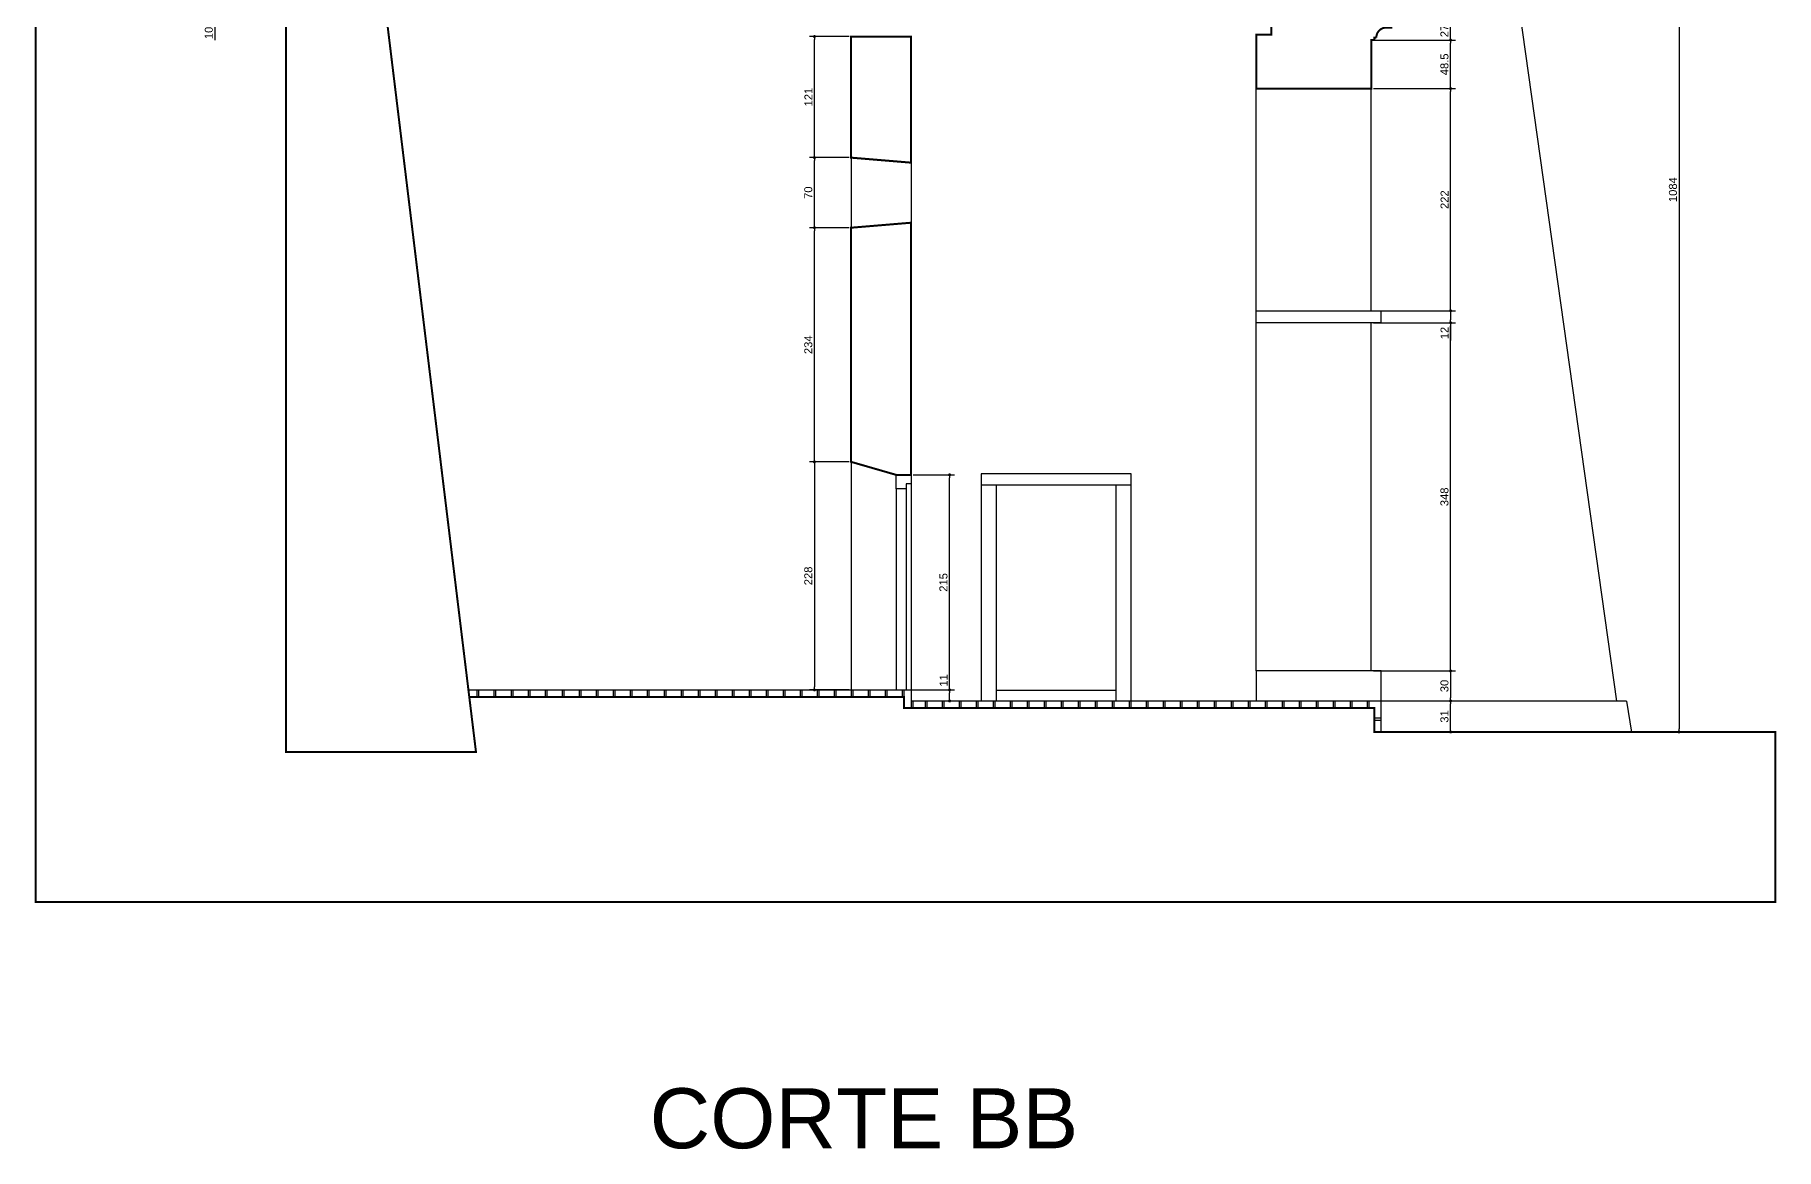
# Model space of a CAD drawing. Extents: x -6493 to 6606, y -1422 to 11651.
# Drawn here: x 2839 to 4580, y 1859 to 2973 of the extents above; entities that cross this region are included whole.
import ezdxf

# ---------------------------------------------------------------- set-up
doc = ezdxf.new("R2010")
doc.units = 0
doc.header["$PDMODE"] = 35
doc.layers.get('0').update_dxf_attribs({"linetype": 'CONTINUOUS'})
doc.layers.get('DEFPOINTS').update_dxf_attribs({"linetype": 'CONTINUOUS'})
for name, color, linetype in [('COTA', 7, 'CONTINUOUS'), ('PAREDE', 7, 'CONTINUOUS'), ('PAREDE_FINA', 7, 'CONTINUOUS')]:
    doc.layers.add(name, color=color, linetype=linetype)
doc.styles.add('TEXTO', font='ARIAL.TTF')
doc.dimstyles.new('COTA', dxfattribs={"dimtxt": 8, "dimasz": 3, "dimexe": 5, "dimexo": 2, "dimgap": 2, "dimtad": 1, "dimdec": 1, "dimdsep": 46, "dimtxsty": 'TEXTO', "dimblk1": 'DOT', "dimblk2": 'DOT', "dimsah": 1, "dimcen": 0, "dimclrd": 256, "dimclre": 256, "dimclrt": 256, "dimadec": 0, "dimazin": 0, "dimtfac": 1, "dimtdec": 4, "dimtmove": 0, "dimatfit": 3, "dimldrblk": 'DOT', "dimfxl": 1, "dimtolj": 1, "dimtzin": 0, "dimarcsym": 0})

# ---------------------------------------------------------------- blocks, each defined once
blk = doc.blocks.new('_DOT')
at = {"color": 0, "linetype": 'ByBlock'}
blk.add_line((-0.5, 0), (-1, 0), dxfattribs=at)
at = {"color": 0, "linetype": 'ByBlock', "const_width": 0.5}
blk.add_lwpolyline([(-0.25, 0, 1), (0.25, 0, 1)], format="xyb", close=True, dxfattribs=at)
blk = doc.blocks.new('*D224')
at = {"layer": 'COTA', "lineweight": -2}
for p, q in [((3753.4, 2317.9), (3753.4, 2334)), ((3717, 2317.9), (3758.4, 2317.9)), ((3717, 2306.9), (3758.4, 2306.9)), ((3753.4, 2309.9), (3753.4, 2314.9))]:
    blk.add_line(p, q, dxfattribs=at)
at = {"layer": 'DEFPOINTS', "color": 0}
for p in [(3715, 2317.9), (3753.4, 2317.9), (3715, 2306.9)]:
    blk.add_point(p, dxfattribs=at)
at = {"layer": 'COTA', "lineweight": -2, "xscale": 3, "yscale": 3, "zscale": 3}
for p, rotation in [((3753.4, 2317.9), 90), ((3753.4, 2306.9), 270)]:
    blk.add_blockref('_DOT', p, dxfattribs=dict(at, rotation=rotation))
at = {"layer": 'COTA', "insert": (3747.4, 2327.5), "char_height": 8, "attachment_point": 5, "rotation": 90, "style": 'TEXTO'}
blk.add_mtext('\\A1;11', dxfattribs=at)
blk = doc.blocks.new('*D225')
at = {"layer": 'COTA', "lineweight": -2}
for p, q in [((3717, 2532.9), (3758.4, 2532.9)), ((3753.4, 2320.9), (3753.4, 2529.9)), ((3712, 2317.9), (3758.4, 2317.9))]:
    blk.add_line(p, q, dxfattribs=at)
at = {"layer": 'DEFPOINTS', "color": 0}
for p in [(3715, 2532.9), (3753.4, 2532.9), (3710, 2317.9)]:
    blk.add_point(p, dxfattribs=at)
at = {"layer": 'COTA', "lineweight": -2, "xscale": 3, "yscale": 3, "zscale": 3}
for p, rotation in [((3753.4, 2532.9), 90), ((3753.4, 2317.9), 270)]:
    blk.add_blockref('_DOT', p, dxfattribs=dict(at, rotation=rotation))
at = {"layer": 'COTA', "insert": (3747.3, 2425.4), "char_height": 8, "attachment_point": 5, "rotation": 90, "style": 'TEXTO'}
blk.add_mtext('\\A1;215', dxfattribs=at)
blk = doc.blocks.new('*D226')
at = {"layer": 'COTA', "lineweight": -2}
for p, q in [((3653, 2545.9), (3613.3, 2545.9)), ((3618.3, 2542.9), (3618.3, 2320.9)), ((3653, 2317.9), (3613.3, 2317.9))]:
    blk.add_line(p, q, dxfattribs=at)
at = {"layer": 'DEFPOINTS', "color": 0}
for p in [(3655, 2545.9), (3618.3, 2317.9), (3655, 2317.9)]:
    blk.add_point(p, dxfattribs=at)
at = {"layer": 'COTA', "lineweight": -2, "xscale": 3, "yscale": 3, "zscale": 3}
for p, rotation in [((3618.3, 2545.9), 90), ((3618.3, 2317.9), 270)]:
    blk.add_blockref('_DOT', p, dxfattribs=dict(at, rotation=rotation))
at = {"layer": 'COTA', "insert": (3612.2, 2431.9), "char_height": 8, "attachment_point": 5, "rotation": 90, "style": 'TEXTO'}
blk.add_mtext('\\A1;228', dxfattribs=at)
blk = doc.blocks.new('*D227')
at = {"layer": 'COTA', "lineweight": -2}
for p, q in [((3653, 2779.9), (3613.3, 2779.9)), ((3618.3, 2548.9), (3618.3, 2776.9)), ((3653, 2545.9), (3613.3, 2545.9))]:
    blk.add_line(p, q, dxfattribs=at)
at = {"layer": 'DEFPOINTS', "color": 0}
for p in [(3618.3, 2779.9), (3655, 2779.9), (3655, 2545.9)]:
    blk.add_point(p, dxfattribs=at)
at = {"layer": 'COTA', "lineweight": -2, "xscale": 3, "yscale": 3, "zscale": 3}
for p, rotation in [((3618.3, 2779.9), 90), ((3618.3, 2545.9), 270)]:
    blk.add_blockref('_DOT', p, dxfattribs=dict(at, rotation=rotation))
at = {"layer": 'COTA', "insert": (3612.2, 2662.9), "char_height": 8, "attachment_point": 5, "rotation": 90, "style": 'TEXTO'}
blk.add_mtext('\\A1;234', dxfattribs=at)
blk = doc.blocks.new('*D228')
at = {"layer": 'COTA', "lineweight": -2}
for p, q in [((3653, 2849.9), (3613.3, 2849.9)), ((3618.3, 2782.9), (3618.3, 2846.9)), ((3653, 2779.9), (3613.3, 2779.9))]:
    blk.add_line(p, q, dxfattribs=at)
at = {"layer": 'DEFPOINTS', "color": 0}
for p in [(3618.3, 2849.9), (3655, 2849.9), (3655, 2779.9)]:
    blk.add_point(p, dxfattribs=at)
at = {"layer": 'COTA', "lineweight": -2, "xscale": 3, "yscale": 3, "zscale": 3}
for p, rotation in [((3618.3, 2849.9), 90), ((3618.3, 2779.9), 270)]:
    blk.add_blockref('_DOT', p, dxfattribs=dict(at, rotation=rotation))
at = {"layer": 'COTA', "insert": (3612.2, 2814.9), "char_height": 8, "attachment_point": 5, "rotation": 90, "style": 'TEXTO'}
blk.add_mtext('\\A1;70', dxfattribs=at)
blk = doc.blocks.new('*D229')
at = {"layer": 'COTA', "lineweight": -2}
for p, q in [((3088, 2994.9), (3014, 2994.9)), ((3088, 2984.9), (3014, 2984.9)), ((3019, 2991.9), (3019, 2987.9)), ((3019, 2984.9), (3019, 2967.2))]:
    blk.add_line(p, q, dxfattribs=at)
at = {"layer": 'DEFPOINTS', "color": 0}
for p in [(3090, 2994.9), (3019, 2984.9), (3090, 2984.9)]:
    blk.add_point(p, dxfattribs=at)
at = {"layer": 'COTA', "lineweight": -2, "xscale": 3, "yscale": 3, "zscale": 3}
for p, rotation in [((3019, 2994.9), 90), ((3019, 2984.9), 270)]:
    blk.add_blockref('_DOT', p, dxfattribs=dict(at, rotation=rotation))
at = {"layer": 'COTA', "insert": (3012.9, 2974.5), "char_height": 8, "attachment_point": 5, "rotation": 90, "style": 'TEXTO'}
blk.add_mtext('\\A1;10', dxfattribs=at)
blk = doc.blocks.new('*D243')
at = {"layer": 'COTA', "lineweight": -2}
for p, q in [((4187, 2336.9), (4259.2, 2336.9)), ((4254.2, 2333.9), (4254.2, 2309.9)), ((4187, 2306.9), (4259.2, 2306.9))]:
    blk.add_line(p, q, dxfattribs=at)
at = {"layer": 'DEFPOINTS', "color": 0}
for p in [(4185, 2336.9), (4185, 2306.9), (4254.2, 2306.9)]:
    blk.add_point(p, dxfattribs=at)
at = {"layer": 'COTA', "lineweight": -2, "xscale": 3, "yscale": 3, "zscale": 3}
for p, rotation in [((4254.2, 2336.9), 90), ((4254.2, 2306.9), 270)]:
    blk.add_blockref('_DOT', p, dxfattribs=dict(at, rotation=rotation))
at = {"layer": 'COTA', "insert": (4248.1, 2321.9), "char_height": 8, "attachment_point": 5, "rotation": 90, "style": 'TEXTO'}
blk.add_mtext('\\A1;30', dxfattribs=at)
blk = doc.blocks.new('*D244')
at = {"layer": 'COTA', "lineweight": -2}
for p, q in [((4177, 2684.9), (4259.2, 2684.9)), ((4254.2, 2339.9), (4254.2, 2681.9)), ((4177, 2336.9), (4259.2, 2336.9))]:
    blk.add_line(p, q, dxfattribs=at)
at = {"layer": 'DEFPOINTS', "color": 0}
for p in [(4175, 2684.9), (4254.2, 2684.9), (4175, 2336.9)]:
    blk.add_point(p, dxfattribs=at)
at = {"layer": 'COTA', "lineweight": -2, "xscale": 3, "yscale": 3, "zscale": 3}
for p, rotation in [((4254.2, 2684.9), 90), ((4254.2, 2336.9), 270)]:
    blk.add_blockref('_DOT', p, dxfattribs=dict(at, rotation=rotation))
at = {"layer": 'COTA', "insert": (4248.1, 2510.9), "char_height": 8, "attachment_point": 5, "rotation": 90, "style": 'TEXTO'}
blk.add_mtext('\\A1;348', dxfattribs=at)
blk = doc.blocks.new('*D245')
at = {"layer": 'COTA', "lineweight": -2}
for p, q in [((4187, 2696.9), (4259.2, 2696.9)), ((4187, 2684.9), (4259.2, 2684.9)), ((4254.2, 2693.9), (4254.2, 2687.9)), ((4254.2, 2684.9), (4254.2, 2667.2))]:
    blk.add_line(p, q, dxfattribs=at)
at = {"layer": 'DEFPOINTS', "color": 0}
for p in [(4185, 2696.9), (4185, 2684.9), (4254.2, 2684.9)]:
    blk.add_point(p, dxfattribs=at)
at = {"layer": 'COTA', "lineweight": -2, "xscale": 3, "yscale": 3, "zscale": 3}
for p, rotation in [((4254.2, 2696.9), 90), ((4254.2, 2684.9), 270)]:
    blk.add_blockref('_DOT', p, dxfattribs=dict(at, rotation=rotation))
at = {"layer": 'COTA', "insert": (4248.2, 2674.6), "char_height": 8, "attachment_point": 5, "rotation": 90, "style": 'TEXTO'}
blk.add_mtext('\\A1;12', dxfattribs=at)
blk = doc.blocks.new('*D246')
at = {"layer": 'COTA', "lineweight": -2}
for p, q in [((4177, 2918.9), (4259.2, 2918.9)), ((4254.2, 2699.9), (4254.2, 2915.9)), ((4177, 2696.9), (4259.2, 2696.9))]:
    blk.add_line(p, q, dxfattribs=at)
at = {"layer": 'DEFPOINTS', "color": 0}
for p in [(4175, 2918.9), (4254.2, 2918.9), (4175, 2696.9)]:
    blk.add_point(p, dxfattribs=at)
at = {"layer": 'COTA', "lineweight": -2, "xscale": 3, "yscale": 3, "zscale": 3}
for p, rotation in [((4254.2, 2918.9), 90), ((4254.2, 2696.9), 270)]:
    blk.add_blockref('_DOT', p, dxfattribs=dict(at, rotation=rotation))
at = {"layer": 'COTA', "insert": (4248.2, 2807.9), "char_height": 8, "attachment_point": 5, "rotation": 90, "style": 'TEXTO'}
blk.add_mtext('\\A1;222', dxfattribs=at)
blk = doc.blocks.new('*D247')
at = {"layer": 'COTA', "lineweight": -2}
for p, q in [((4177, 2967.4), (4259.2, 2967.4)), ((4254.2, 2921.9), (4254.2, 2964.4)), ((4179, 2918.9), (4259.2, 2918.9))]:
    blk.add_line(p, q, dxfattribs=at)
at = {"layer": 'DEFPOINTS', "color": 0}
for p in [(4175, 2967.4), (4254.2, 2967.4), (4177, 2918.9)]:
    blk.add_point(p, dxfattribs=at)
at = {"layer": 'COTA', "lineweight": -2, "xscale": 3, "yscale": 3, "zscale": 3}
for p, rotation in [((4254.2, 2967.4), 90), ((4254.2, 2918.9), 270)]:
    blk.add_blockref('_DOT', p, dxfattribs=dict(at, rotation=rotation))
at = {"layer": 'COTA', "insert": (4248.1, 2943.1), "char_height": 8, "attachment_point": 5, "rotation": 90, "style": 'TEXTO'}
blk.add_mtext('\\A1;48.5', dxfattribs=at)
blk = doc.blocks.new('*D248')
at = {"layer": 'COTA', "lineweight": -2}
for p, q in [((4177, 2994.9), (4259.2, 2994.9)), ((4254.2, 2970.4), (4254.2, 2991.9)), ((4177, 2967.4), (4259.2, 2967.4))]:
    blk.add_line(p, q, dxfattribs=at)
at = {"layer": 'DEFPOINTS', "color": 0}
for p in [(4175, 2994.9), (4254.2, 2994.9), (4175, 2967.4)]:
    blk.add_point(p, dxfattribs=at)
at = {"layer": 'COTA', "lineweight": -2, "xscale": 3, "yscale": 3, "zscale": 3}
for p, rotation in [((4254.2, 2994.9), 90), ((4254.2, 2967.4), 270)]:
    blk.add_blockref('_DOT', p, dxfattribs=dict(at, rotation=rotation))
at = {"layer": 'COTA', "insert": (4248.1, 2981.1), "char_height": 8, "attachment_point": 5, "rotation": 90, "style": 'TEXTO'}
blk.add_mtext('\\A1;27.5', dxfattribs=at)
blk = doc.blocks.new('*D255')
at = {"layer": 'COTA', "lineweight": -2}
for p, q in [((4217, 3359.9), (4487.6, 3359.9)), ((4482.6, 3356.9), (4482.6, 2278.9)), ((4437, 2275.9), (4487.6, 2275.9))]:
    blk.add_line(p, q, dxfattribs=at)
at = {"layer": 'DEFPOINTS', "color": 0}
for p in [(4215, 3359.9), (4435, 2275.9), (4482.6, 2275.9)]:
    blk.add_point(p, dxfattribs=at)
at = {"layer": 'COTA', "lineweight": -2, "xscale": 3, "yscale": 3, "zscale": 3}
for p, rotation in [((4482.6, 3359.9), 90), ((4482.6, 2275.9), 270)]:
    blk.add_blockref('_DOT', p, dxfattribs=dict(at, rotation=rotation))
at = {"layer": 'COTA', "insert": (4476.5, 2817.9), "char_height": 8, "attachment_point": 5, "rotation": 90, "style": 'TEXTO'}
blk.add_mtext('\\A1;1084', dxfattribs=at)
blk = doc.blocks.new('*D256')
at = {"layer": 'COTA', "lineweight": -2}
for p, q in [((4187, 2306.9), (4259.2, 2306.9)), ((4254.2, 2278.9), (4254.2, 2303.9)), ((4180, 2275.9), (4259.2, 2275.9))]:
    blk.add_line(p, q, dxfattribs=at)
at = {"layer": 'DEFPOINTS', "color": 0}
for p in [(4185, 2306.9), (4254.2, 2306.9), (4178, 2275.9)]:
    blk.add_point(p, dxfattribs=at)
at = {"layer": 'COTA', "lineweight": -2, "xscale": 3, "yscale": 3, "zscale": 3}
for p, rotation in [((4254.2, 2306.9), 90), ((4254.2, 2275.9), 270)]:
    blk.add_blockref('_DOT', p, dxfattribs=dict(at, rotation=rotation))
at = {"layer": 'COTA', "insert": (4248.1, 2291.4), "char_height": 8, "attachment_point": 5, "rotation": 90, "style": 'TEXTO'}
blk.add_mtext('\\A1;31', dxfattribs=at)
blk = doc.blocks.new('*D259')
at = {"layer": 'COTA', "lineweight": -2}
for p, q in [((3653, 2970.9), (3613.3, 2970.9)), ((3618.3, 2852.9), (3618.3, 2967.9)), ((3653, 2849.9), (3613.3, 2849.9))]:
    blk.add_line(p, q, dxfattribs=at)
at = {"layer": 'DEFPOINTS', "color": 0}
for p in [(3618.3, 2970.9), (3655, 2970.9), (3655, 2849.9)]:
    blk.add_point(p, dxfattribs=at)
at = {"layer": 'COTA', "lineweight": -2, "xscale": 3, "yscale": 3, "zscale": 3}
for p, rotation in [((3618.3, 2970.9), 90), ((3618.3, 2849.9), 270)]:
    blk.add_blockref('_DOT', p, dxfattribs=dict(at, rotation=rotation))
at = {"layer": 'COTA', "insert": (3612.3, 2910.4), "char_height": 8, "attachment_point": 5, "rotation": 90, "style": 'TEXTO'}
blk.add_mtext('\\A1;121', dxfattribs=at)

msp = doc.modelspace()

# ---------------------------------------------------------------- linework, layer by layer
at = {"layer": 'PAREDE', "const_width": 2}
msp.add_lwpolyline([(4159.98, 2992.87), (4159.98, 3062.87), (4177.98, 3062.87), (4177.98, 3047.87), (4174.98, 3047.87), (4174.98, 2994.87), (4194.98, 2989.87), (4194.98, 2979.87), (4189.98, 2979.87, 0.4142136), (4179.98, 2969.87), (4177.98, 2969.87), (4177.98, 2967.37), (4174.98, 2967.37), (4174.98, 2918.87), (4059.98, 2918.87), (4059.98, 2972.87), (4074.98, 2972.87), (4074.98, 2992.87)], format="xyb", close=True, dxfattribs=at)
for points in [[(3089.98, 2255.87), (3279.98, 2255.87), (3189.98, 2994.87), (3089.98, 2994.87)], [(3714.98, 2970.87), (3714.98, 2844.87), (3654.98, 2849.87), (3654.98, 2970.87)], [(3714.98, 2784.87), (3714.98, 2532.87), (3699.98, 2532.87), (3654.98, 2545.87), (3654.98, 2779.87)]]:
    msp.add_lwpolyline(points, close=True, dxfattribs=at)
msp.add_lwpolyline([(3273.29, 2310.87), (3707.98, 2310.87), (3707.98, 2299.87), (4177.98, 2299.87), (4177.98, 2275.87), (4578.67, 2275.87), (4578.67, 2105.87), (3089.98, 2105.87), (2839.98, 2105.87), (2839.98, 2984.87), (3089.98, 2984.87)], dxfattribs=at)
at = {"layer": 'PAREDE_FINA'}
for points in [[(4177.98, 3047.87), (4319.98, 3017.87), (4419.98, 2306.87)], [(4059.98, 2336.87), (4059.98, 2918.87)], [(4174.98, 2696.87), (4174.98, 2918.87)], [(3654.98, 2849.87), (3654.98, 2779.87)], [(3714.98, 2844.87), (3714.98, 2784.87)], [(4059.98, 2696.87), (4184.98, 2696.87)], [(4184.98, 2684.87), (4059.98, 2684.87)], [(4174.98, 2336.87), (4174.98, 2684.87)], [(4184.98, 2684.87), (4184.98, 2696.87)], [(3654.98, 2545.87), (3654.98, 2317.87)], [(3714.98, 2523.87), (3709.98, 2523.87), (3709.98, 2518.87), (3699.98, 2518.87), (3699.98, 2532.87)], [(3714.98, 2532.87), (3714.98, 2306.87)], [(3784.98, 2533.87), (3784.98, 2306.87)], [(3934.98, 2533.87), (3784.98, 2533.87)], [(3934.98, 2306.87), (3934.98, 2533.87)], [(3699.98, 2518.87), (3699.98, 2317.87)], [(3709.98, 2518.87), (3709.98, 2317.87)], [(3784.98, 2522.87), (3934.98, 2522.87)], [(3799.98, 2522.87), (3799.98, 2306.87)], [(3919.98, 2306.87), (3919.98, 2522.87)], [(4184.98, 2306.87), (4184.98, 2336.87), (4059.98, 2336.87), (4059.98, 2306.87)], [(3714.98, 2317.87), (3272.43, 2317.87)], [(3280.98, 2317.87), (3280.98, 2310.87)], [(3282.98, 2310.87), (3282.98, 2317.87)], [(3297.98, 2317.87), (3297.98, 2310.87)], [(3299.98, 2310.87), (3299.98, 2317.87)], [(3314.98, 2317.87), (3314.98, 2310.87)], [(3316.98, 2310.87), (3316.98, 2317.87)], [(3331.98, 2317.87), (3331.98, 2310.87)], [(3333.98, 2310.87), (3333.98, 2317.87)], [(3348.98, 2317.87), (3348.98, 2310.87)], [(3350.98, 2310.87), (3350.98, 2317.87)], [(3365.98, 2317.87), (3365.98, 2310.87)], [(3367.98, 2310.87), (3367.98, 2317.87)], [(3382.98, 2317.87), (3382.98, 2310.87)], [(3384.98, 2310.87), (3384.98, 2317.87)], [(3399.98, 2317.87), (3399.98, 2310.87)], [(3401.98, 2310.87), (3401.98, 2317.87)], [(3416.98, 2317.87), (3416.98, 2310.87)], [(3418.98, 2310.87), (3418.98, 2317.87)], [(3433.98, 2317.87), (3433.98, 2310.87)], [(3435.98, 2310.87), (3435.98, 2317.87)], [(3450.98, 2317.87), (3450.98, 2310.87)], [(3452.98, 2310.87), (3452.98, 2317.87)], [(3467.98, 2317.87), (3467.98, 2310.87)], [(3469.98, 2310.87), (3469.98, 2317.87)], [(3484.98, 2317.87), (3484.98, 2310.87)], [(3486.98, 2310.87), (3486.98, 2317.87)], [(3501.98, 2317.87), (3501.98, 2310.87)], [(3503.98, 2310.87), (3503.98, 2317.87)], [(3518.98, 2317.87), (3518.98, 2310.87)], [(3520.98, 2310.87), (3520.98, 2317.87)], [(3535.98, 2317.87), (3535.98, 2310.87)], [(3537.98, 2310.87), (3537.98, 2317.87)], [(3552.98, 2317.87), (3552.98, 2310.87)], [(3554.98, 2310.87), (3554.98, 2317.87)], [(3569.98, 2317.87), (3569.98, 2310.87)], [(3571.98, 2310.87), (3571.98, 2317.87)], [(3586.98, 2317.87), (3586.98, 2310.87)], [(3588.98, 2310.87), (3588.98, 2317.87)], [(3603.98, 2317.87), (3603.98, 2310.87)], [(3605.98, 2310.87), (3605.98, 2317.87)], [(3620.98, 2317.87), (3620.98, 2310.87)], [(3622.98, 2310.87), (3622.98, 2317.87)], [(3637.98, 2317.87), (3637.98, 2310.87)], [(3639.98, 2310.87), (3639.98, 2317.87)], [(3654.98, 2317.87), (3654.98, 2310.87)], [(3656.98, 2310.87), (3656.98, 2317.87)], [(3671.98, 2317.87), (3671.98, 2310.87)], [(3673.98, 2310.87), (3673.98, 2317.87)], [(3688.98, 2317.87), (3688.98, 2310.87)], [(3690.98, 2310.87), (3690.98, 2317.87)], [(3705.98, 2317.87), (3705.98, 2310.87)], [(3707.98, 2310.87), (3707.98, 2317.87)], [(3799.98, 2317.87), (3919.98, 2317.87)], [(4184.98, 2306.87), (3714.98, 2306.87)], [(3714.98, 2306.87), (3714.98, 2299.87)], [(3716.98, 2299.87), (3716.98, 2306.87)], [(3728.98, 2306.87), (3728.98, 2299.87)], [(3730.98, 2299.87), (3730.98, 2306.87)], [(3745.98, 2306.87), (3745.98, 2299.87)], [(3747.98, 2299.87), (3747.98, 2306.87)], [(3762.98, 2306.87), (3762.98, 2299.87)], [(3764.98, 2299.87), (3764.98, 2306.87)], [(3779.98, 2306.87), (3779.98, 2299.87)], [(3781.98, 2299.87), (3781.98, 2306.87)], [(3796.98, 2306.87), (3796.98, 2299.87)], [(3798.98, 2299.87), (3798.98, 2306.87)], [(3813.98, 2306.87), (3813.98, 2299.87)], [(3815.98, 2299.87), (3815.98, 2306.87)], [(3830.98, 2306.87), (3830.98, 2299.87)], [(3832.98, 2299.87), (3832.98, 2306.87)], [(3847.98, 2306.87), (3847.98, 2299.87)], [(3849.98, 2299.87), (3849.98, 2306.87)], [(3864.98, 2306.87), (3864.98, 2299.87)], [(3866.98, 2299.87), (3866.98, 2306.87)], [(3881.98, 2306.87), (3881.98, 2299.87)], [(3883.98, 2299.87), (3883.98, 2306.87)], [(3898.98, 2306.87), (3898.98, 2299.87)], [(3900.98, 2299.87), (3900.98, 2306.87)], [(3915.98, 2306.87), (3915.98, 2299.87)], [(3917.98, 2299.87), (3917.98, 2306.87)], [(3932.98, 2306.87), (3932.98, 2299.87)], [(3934.98, 2299.87), (3934.98, 2306.87)], [(3949.98, 2306.87), (3949.98, 2299.87)], [(3951.98, 2299.87), (3951.98, 2306.87)], [(3966.98, 2306.87), (3966.98, 2299.87)], [(3968.98, 2299.87), (3968.98, 2306.87)], [(3983.98, 2306.87), (3983.98, 2299.87)], [(3985.98, 2299.87), (3985.98, 2306.87)], [(4000.98, 2306.87), (4000.98, 2299.87)], [(4002.98, 2299.87), (4002.98, 2306.87)], [(4017.98, 2306.87), (4017.98, 2299.87)], [(4019.98, 2299.87), (4019.98, 2306.87)], [(4034.98, 2306.87), (4034.98, 2299.87)], [(4036.98, 2299.87), (4036.98, 2306.87)], [(4051.98, 2306.87), (4051.98, 2299.87)], [(4053.98, 2299.87), (4053.98, 2306.87)], [(4068.98, 2306.87), (4068.98, 2299.87)], [(4070.98, 2299.87), (4070.98, 2306.87)], [(4085.98, 2306.87), (4085.98, 2299.87)], [(4087.98, 2299.87), (4087.98, 2306.87)], [(4102.98, 2306.87), (4102.98, 2299.87)], [(4104.98, 2299.87), (4104.98, 2306.87)], [(4119.98, 2306.87), (4119.98, 2299.87)], [(4121.98, 2299.87), (4121.98, 2306.87)], [(4136.98, 2306.87), (4136.98, 2299.87)], [(4138.98, 2299.87), (4138.98, 2306.87)], [(4153.98, 2306.87), (4153.98, 2299.87)], [(4155.98, 2299.87), (4155.98, 2306.87)], [(4170.98, 2306.87), (4170.98, 2299.87)], [(4172.98, 2299.87), (4172.98, 2306.87)], [(4429.98, 2306.87), (4184.98, 2306.87)], [(4184.98, 2275.87), (4184.98, 2306.87)], [(4429.98, 2306.87), (4434.98, 2275.87)], [(4184.98, 2289.87), (4177.98, 2289.87)], [(4177.98, 2287.87), (4184.98, 2287.87)]]:
    msp.add_lwpolyline(points, dxfattribs=at)

# ---------------------------------------------------------------- texts
at = {"layer": 'PAREDE_FINA', "style": 'TEXTO'}
msp.add_text('CORTE BB', height=60, dxfattribs=at).set_placement((3453.6, 1859.85))

# ---------------------------------------------------------------- dimensions: what is measured, and where the dimension line sits
at = {"layer": 'COTA'}
for base, p1, p2, picture, middle in [((4482.58, 2275.87), (4214.98, 3359.87), (4434.98, 2275.87), '*D255', (4476.5, 2817.87)), ((3019.02, 2984.87), (3089.98, 2994.87), (3089.98, 2984.87), '*D229', (3012.93, 2974.53)), ((4254.17, 2994.87), (4174.98, 2967.37), (4174.98, 2994.87), '*D248', (4248.09, 2981.12)), ((3618.3, 2970.87), (3654.98, 2849.87), (3654.98, 2970.87), '*D259', (3612.28, 2910.37)), ((4254.17, 2967.37), (4176.98, 2918.87), (4174.98, 2967.37), '*D247', (4248.09, 2943.12)), ((4254.17, 2918.87), (4174.98, 2696.87), (4174.98, 2918.87), '*D246', (4248.15, 2807.87)), ((3618.3, 2849.87), (3654.98, 2779.87), (3654.98, 2849.87), '*D228', (3612.21, 2814.87)), ((3618.3, 2779.87), (3654.98, 2545.87), (3654.98, 2779.87), '*D227', (3612.21, 2662.87)), ((4254.17, 2684.87), (4184.98, 2696.87), (4184.98, 2684.87), '*D245', (4248.15, 2674.56)), ((4254.17, 2684.87), (4174.98, 2336.87), (4174.98, 2684.87), '*D244', (4248.08, 2510.87)), ((3618.3, 2317.87), (3654.98, 2545.87), (3654.98, 2317.87), '*D226', (3612.21, 2431.87)), ((3753.43, 2532.87), (3709.98, 2317.87), (3714.98, 2532.87), '*D225', (3747.35, 2425.37)), ((3753.43, 2317.87), (3714.98, 2306.87), (3714.98, 2317.87), '*D224', (3747.42, 2327.45)), ((4254.17, 2306.87), (4184.98, 2336.87), (4184.98, 2306.87), '*D243', (4248.08, 2321.87)), ((4254.17, 2306.87), (4177.98, 2275.87), (4184.98, 2306.87), '*D256', (4248.08, 2291.37))]:
    dim = msp.add_linear_dim(base=base, p1=p1, p2=p2, angle=90, dimstyle='COTA', dxfattribs=at)
    dim.commit()
    dim.dimension.update_dxf_attribs({"geometry": picture, "text_midpoint": middle})

doc.saveas('drawing.dxf')
